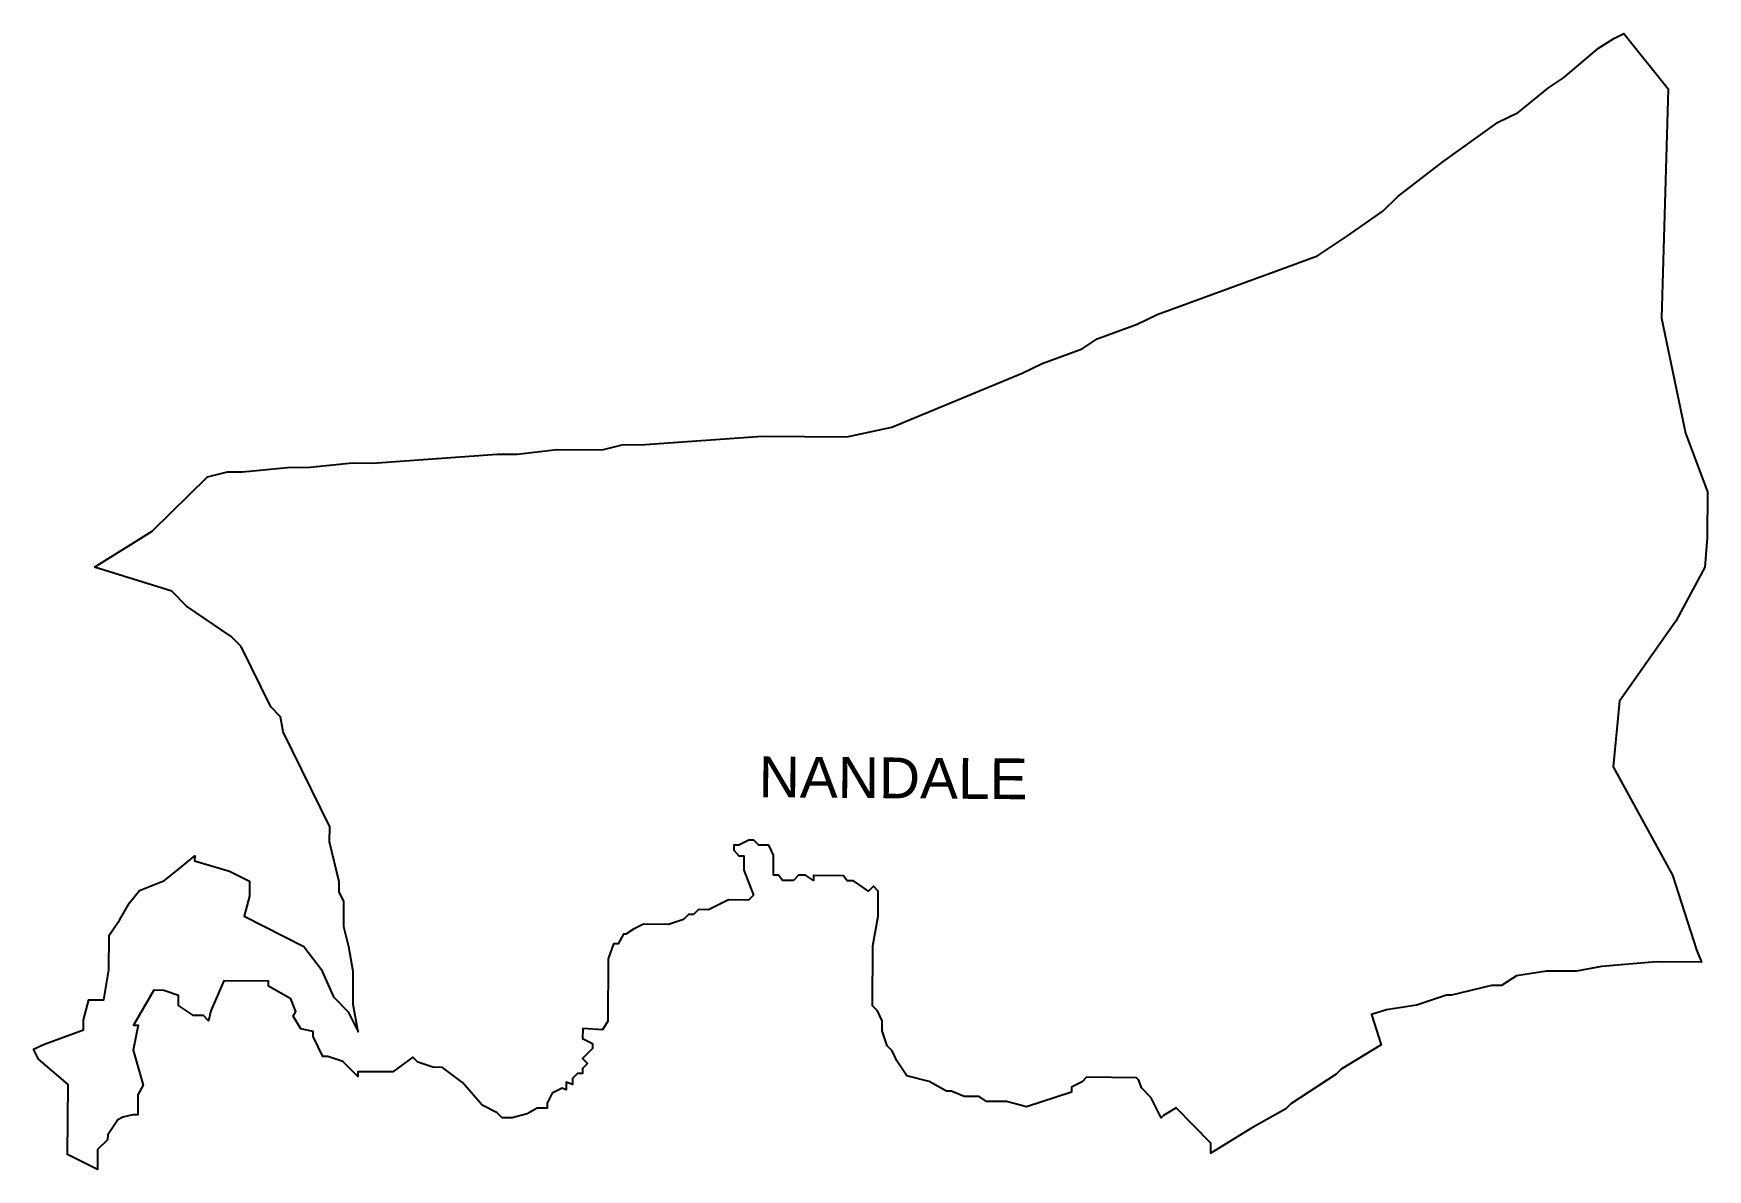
# Model space of a CAD drawing. Header units: metres. Extents: x 285250 to 291899, y 2022131 to 2025522.
# Drawn here: x 288144 to 291899, y 2022973 to 2025522 of the extents above; entities that cross this region are included whole.
import ezdxf

# ---------------------------------------------------------------- set-up
doc = ezdxf.new("R2010")
doc.units = ezdxf.units.M
doc.layers.add('VILLAGE NAME', color=250, linetype='Continuous')
doc.styles.get("Standard").update_dxf_attribs({"font": 'simplex.shx'})

msp = doc.modelspace()

# ---------------------------------------------------------------- linework, layer by layer
at = {"color": 6, "flags": 128}
msp.add_lwpolyline([(288280.7, 2024324.6), (288410.3, 2024405.6), (288534.4, 2024527.8), (288579.3, 2024538.7), (288612.9, 2024538.5), (288713.7, 2024548.9), (288763.8, 2024549.1), (288859.4, 2024558.9), (288904.1, 2024558.6), (289184.2, 2024578.8), (289229.1, 2024578.5), (289318.7, 2024589), (289419.5, 2024588.2), (289464.3, 2024599.1), (289515.7, 2024600.1), (289778.1, 2024619.1), (289968.4, 2024617.6), (290069.4, 2024639.2), (290361.5, 2024760.2), (290406.4, 2024782.2), (290496.2, 2024815.1), (290530, 2024837.3), (290619.8, 2024870.2), (290664.8, 2024892.2), (290934.3, 2024990.9), (291024.1, 2025023.8), (291091.7, 2025068.1), (291170.5, 2025123.5), (291204.3, 2025156.8), (291305.7, 2025234.4), (291429.6, 2025323.1), (291474.5, 2025345.1), (291542.1, 2025400.6), (291575.9, 2025422.7), (291654.8, 2025489.3), (291688.6, 2025511.4), (291711.1, 2025522.5), (291810.9, 2025398.5), (291795.7, 2024883.5), (291849.7, 2024625.5), (291899.1, 2024494.1), (291898, 2024390.9), (291893.1, 2024325.2), (291828.1, 2024203.6), (291701.7, 2024024.4), (291687.2, 2023876.5), (291820.5, 2023633.7), (291874.4, 2023466.4), (291885.4, 2023438.3), (291784.6, 2023439), (291661.4, 2023428.8), (291605.3, 2023418.1), (291538.1, 2023418.6), (291470.8, 2023407.6), (291437.1, 2023385.8), (291414.7, 2023385.9), (291325, 2023364.2), (291313.7, 2023364.3), (291246.4, 2023342.4), (291179.1, 2023331.7), (291145.4, 2023320.8), (291167.3, 2023253.4), (291077.3, 2023198.1), (291066, 2023187), (290964.7, 2023120.6), (290953.4, 2023109.5), (290874.7, 2023065.3), (290784.7, 2023010), (290784.9, 2023032.4), (290707.1, 2023111.4), (290679, 2023094.8), (290673.3, 2023089.3), (290651.3, 2023134.2), (290629.1, 2023156.8), (290623.6, 2023173.6), (290618, 2023179.3), (290506.1, 2023180.1), (290495.2, 2023169.4), (290494.8, 2023169), (290472.3, 2023158), (290472.2, 2023146.8), (290371.2, 2023114), (290326.5, 2023125.5), (290281.7, 2023125.9), (290265, 2023137.2), (290231.4, 2023137.2), (290204.5, 2023148.4), (290203.5, 2023148.8), (290192.3, 2023148.9), (290153.2, 2023170.4), (290103, 2023183.2), (290080.8, 2023217), (290069.8, 2023239.5), (290058.7, 2023250.8), (290047.8, 2023284.4), (290047.9, 2023306.8), (290036.9, 2023329.3), (290025.8, 2023340.6), (290026.8, 2023475), (290038.5, 2023542.1), (290038.9, 2023598), (290027.9, 2023609.3), (290016.6, 2023598.2), (289983.2, 2023620.9), (289969, 2023620.9), (289960.8, 2023632.2), (289893.7, 2023632.8), (289893.6, 2023621.6), (289875.8, 2023634.1), (289860.1, 2023634.1), (289848.8, 2023621.9), (289823.7, 2023622.1), (289815.3, 2023633.4), (289804.1, 2023633.4), (289804.1, 2023678.9), (289793.4, 2023700.7), (289771, 2023700.9), (289759.9, 2023712.2), (289748.7, 2023712.3), (289726.2, 2023701.2), (289715, 2023701.3), (289714.9, 2023690.1), (289726.1, 2023677), (289737.3, 2023676.9), (289737, 2023645.2), (289758.9, 2023589), (289747.7, 2023577.9), (289702.9, 2023578.2), (289657.9, 2023556.2), (289635.5, 2023556.4), (289624.2, 2023545.2), (289613, 2023545.2), (289601.7, 2023534.2), (289568.1, 2023523.3), (289512.1, 2023523.7), (289489.6, 2023512.7), (289472.7, 2023501.6), (289467.1, 2023501.7), (289455.7, 2023479.4), (289444.6, 2023479.4), (289433.1, 2023445.9), (289432, 2023306), (289420.4, 2023286.7), (289375.9, 2023289.6), (289375.7, 2023267.2), (289398.1, 2023255.8), (289398, 2023244.6), (289375.4, 2023222.4), (289386.5, 2023211.1), (289375.2, 2023200), (289375.1, 2023188.8), (289363.9, 2023188.9), (289352.7, 2023177.8), (289352.7, 2023163.9), (289338.5, 2023169), (289338.5, 2023152.3), (289338.5, 2023151.8), (289330.1, 2023155.6), (289307.6, 2023144.5), (289296.2, 2023122.2), (289296.1, 2023111), (289273.8, 2023111.2), (289251.3, 2023097.9), (289217.6, 2023089.2), (289195.2, 2023089.4), (289184.1, 2023100.7), (289150.6, 2023117.8), (289106.2, 2023168.5), (289061.7, 2023202.4), (289039.3, 2023202.6), (289005.8, 2023214), (288994.7, 2023225.4), (288949.6, 2023192.1), (288871.2, 2023192.7), (288871.2, 2023181.6), (288837.8, 2023215.3), (288804.3, 2023226.8), (288793.1, 2023226.9), (288771.1, 2023271.8), (288771.2, 2023283), (288743.2, 2023288.9), (288726.6, 2023317), (288732.3, 2023328.1), (288721.3, 2023356.2), (288671.2, 2023384.6), (288671.3, 2023395.8), (288570.5, 2023396.6), (288542, 2023329.6), (288536.2, 2023307.2), (288525.1, 2023318.5), (288502.7, 2023318.7), (288469.3, 2023341.3), (288469.4, 2023363.8), (288435.9, 2023375.2), (288413.5, 2023375.4), (288368.2, 2023297.4), (288378.7, 2023297.4), (288367.7, 2023241.4), (288389.5, 2023162.8), (288378.1, 2023140.5), (288377.8, 2023095.7), (288366.6, 2023095.7), (288344.2, 2023090.4), (288332.9, 2023084.9), (288310.3, 2023051.4), (288310.2, 2023040.2), (288287.6, 2023018), (288287.3, 2022973.2), (288220.3, 2023007.3), (288221.5, 2023164.1), (288154.8, 2023220.6), (288143.8, 2023243.1), (288166.2, 2023254.1), (288256.1, 2023287), (288256.3, 2023309.4), (288267.8, 2023354.1), (288301.4, 2023353.9), (288313.1, 2023421), (288313.7, 2023499.3), (288336.4, 2023532.8), (288359.1, 2023571.8), (288381.7, 2023599.6), (288437.8, 2023621.5), (288468.1, 2023646.4), (288505.4, 2023677), (288505.3, 2023665.8), (288583.6, 2023642.8), (288628.2, 2023620.1), (288628.2, 2023586.5), (288616.4, 2023541.8), (288750.2, 2023473.6), (288789, 2023422.9), (288816.6, 2023361.1), (288849.9, 2023327.2), (288871.9, 2023282.3), (288861.2, 2023343.9), (288861.2, 2023417.4), (288851, 2023472.8), (288840.2, 2023517.7), (288840.2, 2023574.5), (288829.6, 2023596.2), (288829.7, 2023618.5), (288808, 2023708.3), (288808.3, 2023741.9), (288703.6, 2023955.5), (288698.2, 2023989.1), (288676, 2024011.6), (288609.8, 2024146.5), (288587.6, 2024169.1), (288487.4, 2024237.1), (288454, 2024270.9), (288280.7, 2024324.6)], dxfattribs=at)

# ---------------------------------------------------------------- texts
at = {"layer": 'VILLAGE NAME', "insert": (289771.2, 2023900.2), "char_height": 91.425, "attachment_point": 1, "rotation": 359.5442}
msp.add_mtext_dynamic_manual_height_columns('{\\fArial|b0|i0|c0|p34;NANDALE}', width=661.323, gutter_width=457.1, heights=[0], dxfattribs=at)

doc.saveas('drawing.dxf')
